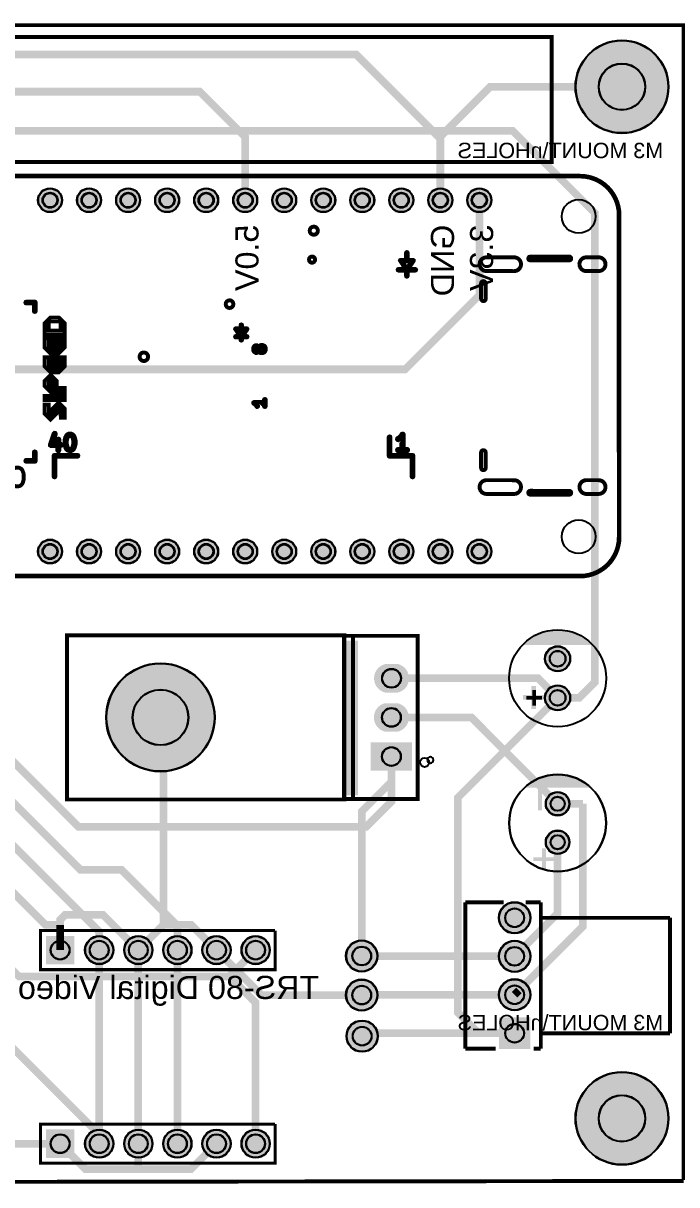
# Model space of a CAD drawing. Header units: millimetres. Extents: x -52 to 140, y -75 to 15.
# Drawn here: x 57.1 to 99.6, y -75.3 to 0.1 of the extents above; entities that cross this region are included whole.
import ezdxf

# ---------------------------------------------------------------- set-up
doc = ezdxf.new("R2010")
doc.units = ezdxf.units.MM
for name, color, linetype, true_color in [('BoardOutLine', 7, 'Continuous', 0xff00ff), ('BottomLayer', 7, 'Continuous', 0x0000ff), ('BottomSolderMaskLayer', 7, 'Continuous', 0xaa00ff), ('Document', 7, 'Continuous', 0xffffff), ('Multi-Layer', 7, 'Continuous', 0xc0c0c0), ('TopLayer', 7, 'Continuous', 0xff0000), ('TopSilkLayer', 7, 'Continuous', 0xffcc00), ('TopSolderMaskLayer', 7, 'Continuous', 0x800080)]:
    doc.layers.add(name, color=color, linetype=linetype, true_color=true_color)
doc.styles.get("Standard").update_dxf_attribs({"font": 'arial.ttf'})

msp = doc.modelspace()

# ---------------------------------------------------------------- hatches: boundary and pattern name
at = {"layer": 'BottomSolderMaskLayer'}
for points in [[(92.975, -4, 1), (99.025, -4, 1)], [(58.06, -11.367, 1), (59.635, -11.367, 1)], [(60.595, -11.367, 1), (62.17, -11.367, 1)], [(63.131, -11.367, 1), (64.705, -11.367, 1)], [(65.666, -11.367, 1), (67.241, -11.367, 1)], [(68.201, -11.367, 1), (69.776, -11.367, 1)], [(70.736, -11.367, 1), (72.311, -11.367, 1)], [(73.272, -11.367, 1), (74.846, -11.367, 1)], [(75.807, -11.367, 1), (77.382, -11.367, 1)], [(78.342, -11.367, 1), (79.917, -11.367, 1)], [(80.877, -11.367, 1), (82.452, -11.367, 1)], [(83.412, -11.367, 1), (84.987, -11.367, 1)], [(85.948, -11.367, 1), (87.522, -11.367, 1)], [(58.06, -34.183, 1), (59.635, -34.183, 1)], [(60.596, -34.183, 1), (62.17, -34.183, 1)], [(63.131, -34.183, 1), (64.706, -34.183, 1)], [(65.666, -34.183, 1), (67.241, -34.183, 1)], [(68.201, -34.183, 1), (69.776, -34.183, 1)], [(70.736, -34.183, 1), (72.311, -34.183, 1)], [(73.272, -34.183, 1), (74.846, -34.183, 1)], [(75.807, -34.183, 1), (77.382, -34.183, 1)], [(78.342, -34.183, 1), (79.917, -34.183, 1)], [(80.877, -34.183, 1), (82.452, -34.183, 1)], [(83.412, -34.183, 1), (84.987, -34.183, 1)], [(85.948, -34.183, 1), (87.522, -34.183, 1)], [(90.996, -41.148, 1), (92.647, -41.148, 1)], [(62.496, -44.958, 1), (69.546, -44.958, 1)], [(80.62, -43.343, -0.785398), (80.62, -41.493), (81.443, -41.493, -0.785398), (81.443, -43.343)], [(90.996, -43.688, 1), (92.647, -43.688, 1)], [(80.61, -45.884, -0.785398), (80.61, -44.033), (81.433, -44.033, -0.785398), (81.433, -45.884)], [(79.685, -48.416), (79.685, -46.581), (82.358, -46.581), (82.358, -48.416)], [(91.046, -50.566, 1), (92.596, -50.566, 1)], [(91.046, -53.066, 1), (92.596, -53.066, 1)], [(88.002, -57.972, 1), (90.053, -57.972, 1)], [(58.574, -59.146), (60.425, -59.146), (60.425, -60.997), (58.574, -60.997)], [(61.114, -60.071, 1), (62.965, -60.071, 1)], [(63.654, -60.071, 1), (65.505, -60.071, 1)], [(66.194, -60.071, 1), (68.045, -60.071, 1)], [(68.734, -60.071, 1), (70.585, -60.071, 1)], [(71.274, -60.071, 1), (73.125, -60.071, 1)], [(78.07, -60.452, 1), (80.121, -60.452, 1)], [(88.002, -60.472, 1), (90.053, -60.472, 1)], [(78.07, -62.992, 1), (80.121, -62.992, 1)], [(88.002, -62.972, 1), (90.053, -62.972, 1)], [(78.096, -65.659, 1), (80.147, -65.659, 1)], [(88.002, -66.498), (88.002, -64.447), (90.053, -64.447), (90.053, -66.498)], [(92.975, -71, 1), (99.025, -71, 1)], [(58.574, -71.719), (60.425, -71.719), (60.425, -73.57), (58.574, -73.57)], [(61.114, -72.644, 1), (62.965, -72.644, 1)], [(63.654, -72.644, 1), (65.505, -72.644, 1)], [(66.194, -72.644, 1), (68.045, -72.644, 1)], [(68.734, -72.644, 1), (70.585, -72.644, 1)], [(71.274, -72.644, 1), (73.125, -72.644, 1)]]:
    msp.add_hatch(color=256, dxfattribs=at).paths.add_polyline_path(points)
at = {"layer": 'Document'}
for points in [[(78.016, -50.018), (78.856, -50.018), (78.856, -39.968), (78.016, -39.968)], [(90.121, -44.418), (90.121, -42.918), (90.421, -42.918), (90.421, -44.418)], [(91.069, -43.799), (89.569, -43.799), (89.569, -43.499), (91.069, -43.499)], [(90.551, -50.991), (90.551, -49.594), (90.805, -49.594), (90.805, -50.991)], [(90.805, -54.864), (90.805, -53.467), (91.059, -53.467), (91.059, -54.864)], [(91.631, -54.293), (90.234, -54.293), (90.234, -54.039), (91.631, -54.039)]]:
    msp.add_hatch(color=256, dxfattribs=at).paths.add_polyline_path(points)
at = {"layer": 'Multi-Layer'}
for points in [[(58.086, -11.367, 1), (59.61, -11.367, 1)], [(60.621, -11.367, 1), (62.145, -11.367, 1)], [(63.156, -11.367, 1), (64.68, -11.367, 1)], [(65.691, -11.367, 1), (67.215, -11.367, 1)], [(68.227, -11.367, 1), (69.751, -11.367, 1)], [(70.762, -11.367, 1), (72.286, -11.367, 1)], [(73.297, -11.367, 1), (74.821, -11.367, 1)], [(75.832, -11.367, 1), (77.356, -11.367, 1)], [(78.367, -11.367, 1), (79.891, -11.367, 1)], [(80.902, -11.367, 1), (82.426, -11.367, 1)], [(83.438, -11.367, 1), (84.962, -11.367, 1)], [(85.973, -11.367, 1), (87.497, -11.367, 1)], [(58.086, -34.183, 1), (59.61, -34.183, 1)], [(60.621, -34.183, 1), (62.145, -34.183, 1)], [(63.156, -34.183, 1), (64.68, -34.183, 1)], [(65.691, -34.183, 1), (67.215, -34.183, 1)], [(68.227, -34.183, 1), (69.751, -34.183, 1)], [(70.762, -34.183, 1), (72.286, -34.183, 1)], [(73.297, -34.183, 1), (74.821, -34.183, 1)], [(75.832, -34.183, 1), (77.356, -34.183, 1)], [(78.368, -34.183, 1), (79.892, -34.183, 1)], [(80.903, -34.183, 1), (82.427, -34.183, 1)], [(83.438, -34.183, 1), (84.962, -34.183, 1)], [(85.973, -34.183, 1), (87.497, -34.183, 1)], [(91.021, -41.148, 1), (92.621, -41.148, 1)], [(80.631, -43.318, -0.785398), (80.631, -41.518), (81.431, -41.518, -0.785398), (81.431, -43.318)], [(91.021, -43.688, 1), (92.621, -43.688, 1)], [(80.621, -45.858, -0.785398), (80.621, -44.058), (81.421, -44.058, -0.785398), (81.421, -45.858)], [(79.721, -48.398), (79.721, -46.598), (82.321, -46.598), (82.321, -48.398)], [(91.071, -50.566, 1), (92.571, -50.566, 1)], [(91.071, -53.066, 1), (92.571, -53.066, 1)], [(88.027, -57.972, 1), (90.027, -57.972, 1)], [(58.6, -59.171), (60.4, -59.171), (60.4, -60.971), (58.6, -60.971)], [(61.14, -60.071, 1), (62.94, -60.071, 1)], [(63.68, -60.071, 1), (65.48, -60.071, 1)], [(66.22, -60.071, 1), (68.02, -60.071, 1)], [(68.76, -60.071, 1), (70.56, -60.071, 1)], [(71.3, -60.071, 1), (73.1, -60.071, 1)], [(88.027, -60.472, 1), (90.027, -60.472, 1)], [(88.027, -62.972, 1), (90.027, -62.972, 1)], [(88.027, -66.472), (88.027, -64.472), (90.027, -64.472), (90.027, -66.472)], [(58.6, -71.744), (60.4, -71.744), (60.4, -73.544), (58.6, -73.544)], [(61.14, -72.644, 1), (62.94, -72.644, 1)], [(63.68, -72.644, 1), (65.48, -72.644, 1)], [(66.22, -72.644, 1), (68.02, -72.644, 1)], [(68.76, -72.644, 1), (70.56, -72.644, 1)], [(71.3, -72.644, 1), (73.1, -72.644, 1)]]:
    msp.add_hatch(color=256, dxfattribs=at).paths.add_polyline_path(points)
at = {"layer": 'TopSilkLayer'}
for points in [[(89.535, -40.259), (89.589, -40.201), (89.644, -40.144), (89.701, -40.089), (89.759, -40.035), (89.819, -39.983), (89.88, -39.932), (89.942, -39.883), (90.005, -39.835), (90.07, -39.789), (90.136, -39.745), (90.203, -39.703), (90.271, -39.662), (90.34, -39.623), (90.41, -39.586), (90.48, -39.55), (90.552, -39.517), (90.625, -39.485), (90.698, -39.455), (90.773, -39.427), (90.847, -39.401), (90.923, -39.377), (90.999, -39.355), (91.076, -39.335), (91.153, -39.316), (91.23, -39.3), (91.308, -39.286), (91.387, -39.274), (91.465, -39.264), (91.544, -39.256), (91.623, -39.249), (91.702, -39.245), (91.782, -39.243), (91.861, -39.243), (91.94, -39.245), (92.019, -39.249), (92.098, -39.256), (92.177, -39.264), (92.256, -39.274), (92.334, -39.286), (92.412, -39.3), (92.49, -39.316), (92.567, -39.335), (92.643, -39.355), (92.719, -39.377), (92.795, -39.401), (92.87, -39.427), (92.944, -39.455), (93.017, -39.485), (93.09, -39.517), (93.162, -39.55), (93.233, -39.586), (93.303, -39.623), (93.372, -39.662), (93.44, -39.703), (93.507, -39.745), (93.572, -39.789), (93.637, -39.835), (93.7, -39.883), (93.763, -39.932), (93.823, -39.983), (93.883, -40.035), (93.941, -40.089), (93.998, -40.144), (94.053, -40.201), (94.107, -40.259)], [(94.107, -49.53), (89.651, -49.531), (89.652, -49.53), (89.711, -49.473), (89.772, -49.417), (89.834, -49.362), (89.897, -49.309), (89.962, -49.258), (90.028, -49.209), (90.095, -49.161), (90.164, -49.116), (90.234, -49.072), (90.305, -49.029), (90.377, -48.989), (90.45, -48.951), (90.524, -48.914), (90.598, -48.88), (90.674, -48.847), (90.751, -48.817), (90.828, -48.788), (90.906, -48.762), (90.985, -48.737), (91.064, -48.715), (91.144, -48.694), (91.225, -48.676), (91.306, -48.66), (91.387, -48.646), (91.469, -48.634), (91.55, -48.625), (91.633, -48.617), (91.715, -48.612), (91.797, -48.609), (91.88, -48.607), (91.88, -48.607), (91.962, -48.609), (92.045, -48.612), (92.127, -48.617), (92.209, -48.625), (92.291, -48.634), (92.373, -48.646), (92.454, -48.66), (92.535, -48.676), (92.615, -48.694), (92.695, -48.715), (92.774, -48.737), (92.853, -48.762), (92.931, -48.788), (93.009, -48.817), (93.085, -48.847), (93.161, -48.88), (93.236, -48.914), (93.31, -48.951), (93.383, -48.989), (93.455, -49.029), (93.526, -49.072), (93.595, -49.116), (93.664, -49.161), (93.731, -49.209), (93.797, -49.258), (93.862, -49.309), (93.926, -49.362), (93.988, -49.417), (94.048, -49.473), (94.107, -49.53)]]:
    msp.add_hatch(color=256, dxfattribs=at).paths.add_polyline_path(points)
at = {"layer": 'TopSolderMaskLayer'}
for points in [[(92.975, -4, 1), (99.025, -4, 1)], [(58.06, -11.367, 1), (59.635, -11.367, 1)], [(60.595, -11.367, 1), (62.17, -11.367, 1)], [(63.131, -11.367, 1), (64.705, -11.367, 1)], [(65.666, -11.367, 1), (67.241, -11.367, 1)], [(68.201, -11.367, 1), (69.776, -11.367, 1)], [(70.736, -11.367, 1), (72.311, -11.367, 1)], [(73.272, -11.367, 1), (74.846, -11.367, 1)], [(75.807, -11.367, 1), (77.382, -11.367, 1)], [(78.342, -11.367, 1), (79.917, -11.367, 1)], [(80.877, -11.367, 1), (82.452, -11.367, 1)], [(83.412, -11.367, 1), (84.987, -11.367, 1)], [(85.948, -11.367, 1), (87.522, -11.367, 1)], [(58.06, -34.183, 1), (59.635, -34.183, 1)], [(60.596, -34.183, 1), (62.17, -34.183, 1)], [(63.131, -34.183, 1), (64.706, -34.183, 1)], [(65.666, -34.183, 1), (67.241, -34.183, 1)], [(68.201, -34.183, 1), (69.776, -34.183, 1)], [(70.736, -34.183, 1), (72.311, -34.183, 1)], [(73.272, -34.183, 1), (74.846, -34.183, 1)], [(75.807, -34.183, 1), (77.382, -34.183, 1)], [(78.342, -34.183, 1), (79.917, -34.183, 1)], [(80.877, -34.183, 1), (82.452, -34.183, 1)], [(83.412, -34.183, 1), (84.987, -34.183, 1)], [(85.948, -34.183, 1), (87.522, -34.183, 1)], [(90.996, -41.148, 1), (92.647, -41.148, 1)], [(62.496, -44.958, 1), (69.546, -44.958, 1)], [(80.62, -43.343, -0.785398), (80.62, -41.493), (81.443, -41.493, -0.785398), (81.443, -43.343)], [(90.996, -43.688, 1), (92.647, -43.688, 1)], [(80.61, -45.884, -0.785398), (80.61, -44.033), (81.433, -44.033, -0.785398), (81.433, -45.884)], [(79.685, -48.416), (79.685, -46.581), (82.358, -46.581), (82.358, -48.416)], [(91.046, -50.566, 1), (92.596, -50.566, 1)], [(91.046, -53.066, 1), (92.596, -53.066, 1)], [(88.002, -57.972, 1), (90.053, -57.972, 1)], [(58.574, -59.146), (60.425, -59.146), (60.425, -60.997), (58.574, -60.997)], [(61.114, -60.071, 1), (62.965, -60.071, 1)], [(63.654, -60.071, 1), (65.505, -60.071, 1)], [(66.194, -60.071, 1), (68.045, -60.071, 1)], [(68.734, -60.071, 1), (70.585, -60.071, 1)], [(71.274, -60.071, 1), (73.125, -60.071, 1)], [(78.07, -60.452, 1), (80.121, -60.452, 1)], [(88.002, -60.472, 1), (90.053, -60.472, 1)], [(78.07, -62.992, 1), (80.121, -62.992, 1)], [(88.002, -62.972, 1), (90.053, -62.972, 1)], [(78.096, -65.659, 1), (80.147, -65.659, 1)], [(88.002, -66.498), (88.002, -64.447), (90.053, -64.447), (90.053, -66.498)], [(92.975, -71, 1), (99.025, -71, 1)], [(58.574, -71.719), (60.425, -71.719), (60.425, -73.57), (58.574, -73.57)], [(61.114, -72.644, 1), (62.965, -72.644, 1)], [(63.654, -72.644, 1), (65.505, -72.644, 1)], [(66.194, -72.644, 1), (68.045, -72.644, 1)], [(68.734, -72.644, 1), (70.585, -72.644, 1)], [(71.274, -72.644, 1), (73.125, -72.644, 1)]]:
    msp.add_hatch(color=256, dxfattribs=at).paths.add_polyline_path(points)

# ---------------------------------------------------------------- linework, layer by layer
at = {"layer": 'BoardOutLine', "const_width": 0.254}
for points in [[(100, -75.063), (10.033, -75.184), (10.033, -66.04), (10.033, -66.04), (10.033, -58.039), (1.524, -58.039), (0, -57.023), (0, -33.528), (0, -21.082), (10.033, -21.082), (10.033, -20.066), (0, -20.066), (0, -16.002), (0.762, -15.494), (1.524, -14.986), (3.683, -14.986), (10.033, -14.986), (10.033, -8.001), (10.033, -8.001), (10.033, 0)], [(10.033, 0), (100, 0), (100, -75)]]:
    msp.add_lwpolyline(points, dxfattribs=at)
at = {"layer": 'BottomLayer', "const_width": 0.5}
for points in [[(54.229, -6.858), (88.9, -6.858), (94.234, -12.192), (94.234, -42.672), (93.218, -43.688), (91.821, -43.688)], [(91.821, -43.688), (85.344, -50.165), (85.344, -64.135), (86.68, -65.471), (89.027, -65.471)], [(66.021, -44.958), (66.221, -45.158), (66.221, -58.43)], [(81.021, -47.498), (81.021, -49.139)], [(49.276, -49.149), (58.558, -58.431), (59.5, -58.431)], [(81.021, -49.139), (79.096, -51.064), (79.096, -60.452)], [(93.461, -50.566), (93.461, -58.539), (89.304, -62.695)], [(93.461, -50.566), (91.821, -50.566)], [(91.821, -53.066), (91.821, -57.678), (89.027, -60.472)], [(59.5, -59.251), (59.5, -58.103), (59.817, -57.785), (62.294, -57.785), (64.58, -60.071)], [(59.5, -59.251), (59.5, -58.431)], [(66.221, -58.43), (64.58, -60.071)], [(69.66, -60.071), (68.018, -58.43), (66.221, -58.43)], [(59.5, -60.071), (59.5, -59.251)], [(62.04, -60.071), (62.04, -72.644)], [(64.58, -72.644), (64.58, -60.071)], [(67.12, -60.071), (67.12, -72.644)], [(79.096, -62.992), (72.581, -62.992), (69.66, -60.071)], [(89.304, -62.695), (89.027, -62.972)]]:
    msp.add_lwpolyline(points, dxfattribs=at)
at = {"layer": 'BottomSolderMaskLayer'}
for centre, radius in [((96, -4), 3.025), ((96, -4), 1.513), ((58.848, -11.367), 0.787), ((58.848, -11.367), 0.472), ((61.383, -11.367), 0.787), ((61.383, -11.367), 0.472), ((63.918, -11.367), 0.787), ((63.918, -11.367), 0.472), ((66.453, -11.367), 0.787), ((66.453, -11.367), 0.472), ((68.989, -11.367), 0.787), ((68.988, -11.367), 0.472), ((71.524, -11.367), 0.787), ((71.524, -11.367), 0.472), ((74.059, -11.367), 0.787), ((74.059, -11.367), 0.472), ((76.594, -11.367), 0.787), ((76.594, -11.367), 0.472), ((79.129, -11.367), 0.787), ((79.129, -11.367), 0.472), ((81.664, -11.367), 0.787), ((81.665, -11.367), 0.472), ((84.2, -11.367), 0.787), ((84.2, -11.367), 0.472), ((86.735, -11.367), 0.787), ((86.735, -11.367), 0.472), ((58.848, -34.183), 0.787), ((58.848, -34.183), 0.472), ((61.383, -34.183), 0.787), ((61.383, -34.183), 0.472), ((63.918, -34.183), 0.787), ((63.918, -34.183), 0.472), ((66.453, -34.183), 0.787), ((66.453, -34.183), 0.472), ((68.989, -34.183), 0.787), ((68.989, -34.183), 0.472), ((71.524, -34.183), 0.787), ((71.524, -34.183), 0.472), ((74.059, -34.183), 0.787), ((74.059, -34.183), 0.472), ((76.594, -34.183), 0.787), ((76.594, -34.183), 0.472), ((79.13, -34.183), 0.787), ((79.129, -34.183), 0.472), ((81.665, -34.183), 0.787), ((81.665, -34.183), 0.472), ((84.2, -34.183), 0.787), ((84.2, -34.183), 0.472), ((86.735, -34.183), 0.787), ((86.735, -34.183), 0.472), ((91.821, -41.148), 0.825), ((91.821, -41.148), 0.516), ((66.021, -44.958), 3.525), ((81.031, -42.418), 0.617), ((91.821, -43.688), 0.825), ((66.021, -44.958), 1.813), ((91.821, -43.688), 0.516), ((81.021, -44.958), 0.617), ((81.021, -47.498), 0.617), ((91.821, -50.566), 0.775), ((91.821, -50.566), 0.465), ((91.821, -53.066), 0.775), ((91.821, -53.066), 0.465), ((89.027, -57.972), 1.025), ((89.027, -57.972), 0.615), ((59.5, -60.071), 0.617), ((62.04, -60.071), 0.925), ((62.04, -60.071), 0.617), ((64.58, -60.071), 0.925), ((64.58, -60.071), 0.617), ((67.12, -60.071), 0.925), ((67.12, -60.071), 0.617), ((69.66, -60.071), 0.925), ((69.66, -60.071), 0.617), ((72.2, -60.071), 0.925), ((72.2, -60.071), 0.617), ((79.096, -60.452), 1.025), ((89.027, -60.472), 1.025), ((79.096, -60.452), 0.615), ((89.027, -60.472), 0.615), ((79.096, -62.992), 1.025), ((79.096, -62.992), 0.615), ((89.027, -62.972), 1.025), ((89.027, -62.972), 0.615), ((79.121, -65.659), 1.025), ((89.027, -65.472), 0.615), ((79.121, -65.659), 0.615), ((96, -71), 3.025), ((96, -71), 1.513), ((59.5, -72.644), 0.617), ((62.04, -72.644), 0.925), ((62.04, -72.644), 0.617), ((64.58, -72.644), 0.925), ((64.58, -72.644), 0.617), ((67.12, -72.644), 0.925), ((67.12, -72.644), 0.617), ((69.66, -72.644), 0.925), ((69.66, -72.644), 0.617), ((72.2, -72.644), 0.925), ((72.2, -72.644), 0.617)]:
    msp.add_circle(centre, radius, dxfattribs=at)
at = {"layer": 'Document'}
msp.add_circle((83.18, -47.879), 0.3, dxfattribs=at)
at = {"layer": 'Multi-Layer'}
for centre, radius in [((96, -4), 3), ((96, -4), 1.5), ((58.848, -11.367), 0.762), ((58.848, -11.367), 0.457), ((61.383, -11.367), 0.762), ((61.383, -11.367), 0.457), ((63.918, -11.367), 0.762), ((63.918, -11.367), 0.457), ((66.453, -11.367), 0.762), ((66.453, -11.367), 0.457), ((68.989, -11.367), 0.762), ((68.988, -11.367), 0.457), ((71.524, -11.367), 0.762), ((71.524, -11.367), 0.457), ((74.059, -11.367), 0.762), ((74.059, -11.367), 0.457), ((76.594, -11.367), 0.762), ((76.594, -11.367), 0.457), ((79.129, -11.367), 0.762), ((79.129, -11.367), 0.457), ((81.664, -11.367), 0.762), ((81.665, -11.367), 0.457), ((84.2, -11.367), 0.762), ((84.2, -11.367), 0.457), ((86.735, -11.367), 0.762), ((86.735, -11.367), 0.457), ((58.848, -34.183), 0.762), ((58.848, -34.183), 0.457), ((61.383, -34.183), 0.762), ((61.383, -34.183), 0.457), ((63.918, -34.183), 0.762), ((63.918, -34.183), 0.457), ((66.453, -34.183), 0.762), ((66.453, -34.183), 0.457), ((68.989, -34.183), 0.762), ((68.989, -34.183), 0.457), ((71.524, -34.183), 0.762), ((71.524, -34.183), 0.457), ((74.059, -34.183), 0.762), ((74.059, -34.183), 0.457), ((76.594, -34.183), 0.762), ((76.594, -34.183), 0.457), ((79.13, -34.183), 0.762), ((79.129, -34.183), 0.457), ((81.665, -34.183), 0.762), ((81.665, -34.183), 0.457), ((84.2, -34.183), 0.762), ((84.2, -34.183), 0.457), ((86.735, -34.183), 0.762), ((86.735, -34.183), 0.457), ((91.821, -41.148), 0.8), ((91.821, -41.148), 0.5), ((66.021, -44.958), 3.5), ((81.031, -42.418), 0.6), ((91.821, -43.688), 0.8), ((66.021, -44.958), 1.8), ((91.821, -43.688), 0.5), ((81.021, -44.958), 0.6), ((81.021, -47.498), 0.6), ((91.821, -50.566), 0.75), ((91.821, -50.566), 0.45), ((91.821, -53.066), 0.75), ((91.821, -53.066), 0.45), ((89.027, -57.972), 1), ((89.027, -57.972), 0.6), ((59.5, -60.071), 0.6), ((62.04, -60.071), 0.9), ((62.04, -60.071), 0.6), ((64.58, -60.071), 0.9), ((64.58, -60.071), 0.6), ((67.12, -60.071), 0.9), ((67.12, -60.071), 0.6), ((69.66, -60.071), 0.9), ((69.66, -60.071), 0.6), ((72.2, -60.071), 0.9), ((72.2, -60.071), 0.6), ((79.096, -60.452), 1), ((89.027, -60.472), 1), ((79.096, -60.452), 0.6), ((89.027, -60.472), 0.6), ((79.096, -62.992), 1), ((79.096, -62.992), 0.6), ((89.027, -62.972), 1), ((89.027, -62.972), 0.6), ((79.121, -65.659), 1), ((89.027, -65.472), 0.6), ((79.121, -65.659), 0.6), ((96, -71), 3), ((96, -71), 1.5), ((59.5, -72.644), 0.6), ((62.04, -72.644), 0.9), ((62.04, -72.644), 0.6), ((64.58, -72.644), 0.9), ((64.58, -72.644), 0.6), ((67.12, -72.644), 0.9), ((67.12, -72.644), 0.6), ((69.66, -72.644), 0.9), ((69.66, -72.644), 0.6), ((72.2, -72.644), 0.9), ((72.2, -72.644), 0.6)]:
    msp.add_circle(centre, radius, dxfattribs=at)
at = {"layer": 'TopLayer', "const_width": 0.5}
for points in [[(48.768, -4.333), (51.196, -1.905), (78.74, -1.905), (84.201, -7.366), (84.201, -11.367)], [(84.201, -11.367), (84.201, -7.239), (87.44, -4.001), (95.999, -4.001)], [(71.524, -11.367), (71.524, -7.262), (68.58, -4.318), (54.229, -4.318)], [(27.559, -42.657), (21.819, -42.657), (15.225, -36.063), (15.225, -28.235), (21.107, -22.352), (81.915, -22.352), (86.736, -17.531), (86.736, -11.367)], [(16.518, -35.499), (20.135, -39.116), (51.689, -39.116), (54.356, -41.783), (54.356, -45.72), (60.706, -52.07), (79.375, -52.07), (81.021, -50.424), (81.021, -47.498)], [(39.116, -41.529), (39.116, -42.799), (40.513, -44.196), (50.165, -44.196), (60.833, -54.864), (63.5, -54.864), (67.12, -58.484), (67.12, -60.071)], [(91.821, -43.688), (90.551, -42.418), (81.031, -42.418)], [(91.821, -50.566), (86.213, -44.958), (81.021, -44.958)], [(46.736, -45.593), (48.768, -45.593), (62.04, -58.865), (62.04, -60.071)], [(44.196, -49.149), (56.826, -61.779), (70.492, -61.779)], [(70.492, -61.779), (72.2, -60.071)], [(89.027, -60.472), (79.116, -60.472), (79.096, -60.452)], [(24.257, -62.103), (52.106, -62.103), (62.04, -72.036), (62.04, -72.644)], [(70.492, -61.779), (72.2, -63.486), (72.2, -72.644)], [(89.027, -62.972), (79.116, -62.972), (79.096, -62.992)], [(89.027, -65.472), (79.308, -65.472), (79.121, -65.659)], [(59.5, -72.644), (16.644, -72.644), (15, -71)], [(64.58, -74.291), (61.147, -74.291), (59.5, -72.644)], [(64.58, -74.291), (68.013, -74.291), (69.66, -72.644)], [(64.58, -74.291), (64.58, -72.644)]]:
    msp.add_lwpolyline(points, dxfattribs=at)
at = {"layer": 'TopSilkLayer', "const_width": 0.254}
for points in [[(52.197, -0.762), (91.44, -0.762), (91.44, -8.89), (52.197, -8.89), (52.197, -0.762)], [(76.081, -13.102), (76.168, -13.16), (76.225, -13.246), (76.245, -13.348), (76.225, -13.45), (76.168, -13.537), (76.081, -13.594), (75.979, -13.614), (75.877, -13.594), (75.791, -13.537), (75.733, -13.45), (75.713, -13.348), (75.733, -13.246), (75.791, -13.16), (75.877, -13.102), (75.979, -13.082), (76.081, -13.102)], [(75.911, -15.03), (75.991, -15.069), (76.047, -15.138), (76.066, -15.225), (76.046, -15.312), (75.991, -15.381), (75.911, -15.42), (75.822, -15.419), (75.742, -15.381), (75.687, -15.311), (75.667, -15.224), (75.687, -15.138), (75.743, -15.068), (75.823, -15.03), (75.911, -15.03)], [(82.063, -14.753), (82.078, -14.788), (82.078, -15.237), (82.427, -15.237), (82.476, -15.277), (82.469, -15.315), (82.121, -15.836), (82.577, -15.836), (82.612, -15.851), (82.627, -15.886), (82.612, -15.921), (82.577, -15.936), (82.078, -15.936), (82.078, -16.285), (82.063, -16.321), (82.028, -16.335), (81.992, -16.321), (81.978, -16.285), (81.978, -15.936), (81.479, -15.936), (81.444, -15.921), (81.429, -15.886), (81.444, -15.851), (81.479, -15.836), (81.935, -15.836), (81.579, -15.287), (81.593, -15.252), (81.629, -15.237), (81.978, -15.237), (81.978, -14.788), (81.992, -14.753), (82.028, -14.738), (82.063, -14.753)], [(89.065, -15.081), (89.192, -15.121), (89.302, -15.197), (89.385, -15.302), (89.433, -15.426), (89.442, -15.56), (89.412, -15.69), (89.345, -15.805), (89.247, -15.896), (89.127, -15.953), (88.995, -15.973), (87.128, -15.968), (87.001, -15.928), (86.891, -15.852), (86.808, -15.747), (86.76, -15.622), (86.75, -15.489), (86.78, -15.359), (86.848, -15.243), (86.946, -15.153), (87.066, -15.095), (87.198, -15.075), (89.065, -15.081)], [(92.612, -15.033), (92.672, -15.072), (92.701, -15.137), (92.691, -15.208), (92.644, -15.262), (92.576, -15.282), (90.041, -15.282), (89.945, -15.238), (89.915, -15.173), (89.925, -15.102), (89.972, -15.048), (90.041, -15.028), (92.612, -15.033)], [(94.555, -15.081), (94.682, -15.121), (94.792, -15.197), (94.874, -15.302), (94.923, -15.426), (94.932, -15.56), (94.902, -15.69), (94.835, -15.805), (94.737, -15.896), (94.616, -15.953), (94.484, -15.973), (93.616, -15.968), (93.488, -15.928), (93.378, -15.852), (93.296, -15.747), (93.248, -15.622), (93.238, -15.489), (93.268, -15.359), (93.335, -15.243), (93.433, -15.153), (93.554, -15.095), (93.686, -15.075), (94.555, -15.081)], [(82.028, -15.796), (82.334, -15.337), (81.722, -15.337), (82.028, -15.796)], [(87.073, -16.642), (87.128, -16.697), (87.148, -16.772), (87.148, -17.77), (87.128, -17.845), (87.073, -17.9), (86.999, -17.92), (86.924, -17.9), (86.869, -17.845), (86.849, -17.77), (86.849, -16.772), (86.869, -16.697), (86.924, -16.642), (86.999, -16.622), (87.073, -16.642)], [(57.897, -17.973), (57.914, -18.015), (57.914, -18.564), (57.897, -18.606), (57.854, -18.624), (57.812, -18.606), (57.795, -18.564), (57.795, -18.075), (57.305, -18.075), (57.263, -18.057), (57.245, -18.015), (57.263, -17.973), (57.305, -17.955), (57.854, -17.955), (57.897, -17.973)], [(70.603, -17.887), (70.684, -17.941), (70.738, -18.022), (70.757, -18.117), (70.738, -18.213), (70.684, -18.294), (70.603, -18.348), (70.507, -18.367), (70.412, -18.348), (70.331, -18.294), (70.277, -18.213), (70.258, -18.117), (70.277, -18.022), (70.331, -17.941), (70.412, -17.887), (70.507, -17.868), (70.603, -17.887)], [(59.442, -19.009), (59.798, -19.367), (59.798, -19.763), (59.538, -19.769), (59.538, -19.246), (58.749, -19.246), (58.749, -19.763), (58.496, -19.769), (58.489, -19.367), (58.87, -18.986), (59.409, -18.986), (59.442, -19.009)], [(71.306, -19.451), (71.32, -19.486), (71.32, -19.686), (71.62, -19.686), (71.648, -19.695), (71.669, -19.727), (71.661, -19.764), (71.366, -20.185), (71.62, -20.185), (71.655, -20.199), (71.67, -20.235), (71.655, -20.27), (71.62, -20.285), (71.32, -20.285), (71.32, -20.435), (71.306, -20.47), (71.27, -20.484), (71.235, -20.47), (71.22, -20.435), (71.22, -20.285), (70.921, -20.285), (70.886, -20.27), (70.871, -20.235), (70.886, -20.199), (70.921, -20.185), (71.174, -20.185), (70.871, -19.736), (70.886, -19.701), (70.921, -19.686), (71.22, -19.686), (71.22, -19.486), (71.235, -19.451), (71.27, -19.436), (71.306, -19.451)], [(59.798, -20.091), (58.489, -20.091), (58.489, -19.831), (59.798, -19.831), (59.798, -20.091)], [(58.749, -21.06), (59.538, -21.06), (59.538, -20.345), (59.798, -20.345), (59.798, -20.927), (59.405, -21.32), (58.879, -21.32), (58.489, -20.93), (58.489, -20.345), (58.749, -20.345), (58.749, -21.06)], [(59.272, -20.998), (59.015, -20.998), (59.015, -20.345), (59.272, -20.345), (59.272, -20.998)], [(71.27, -20.148), (71.524, -19.786), (71.017, -19.786), (71.27, -20.148)], [(72.283, -20.78), (72.363, -20.814), (72.403, -20.849), (72.443, -20.814), (72.536, -20.774), (72.669, -20.774), (72.778, -20.825), (72.822, -20.874), (72.862, -20.967), (72.862, -21.1), (72.811, -21.209), (72.762, -21.254), (72.669, -21.293), (72.509, -21.287), (72.403, -21.218), (72.363, -21.254), (72.27, -21.293), (72.21, -21.287), (72.127, -21.242), (72.083, -21.194), (72.05, -21.127), (72.05, -20.941), (72.094, -20.858), (72.143, -20.814), (72.21, -20.781), (72.283, -20.78)], [(72.25, -20.894), (72.205, -20.917), (72.186, -20.936), (72.163, -20.981), (72.163, -21.086), (72.186, -21.131), (72.205, -21.151), (72.255, -21.173), (72.301, -21.151), (72.32, -21.131), (72.343, -21.086), (72.343, -20.981), (72.32, -20.936), (72.301, -20.917), (72.25, -20.894)], [(72.55, -20.894), (72.505, -20.917), (72.485, -20.936), (72.463, -20.981), (72.463, -21.086), (72.485, -21.131), (72.505, -21.151), (72.55, -21.173), (72.655, -21.173), (72.7, -21.151), (72.719, -21.131), (72.742, -21.086), (72.742, -20.981), (72.719, -20.936), (72.7, -20.917), (72.655, -20.894), (72.55, -20.894)], [(58.749, -22.288), (59.538, -22.288), (59.538, -21.576), (59.798, -21.576), (59.798, -22.158), (59.409, -22.548), (58.879, -22.548), (58.489, -22.158), (58.489, -21.576), (58.749, -21.576), (58.749, -22.288)], [(59.272, -22.226), (59.015, -22.226), (59.015, -21.576), (59.272, -21.576), (59.272, -22.226)], [(65.08, -21.291), (65.154, -21.353), (65.202, -21.437), (65.219, -21.533), (65.202, -21.628), (65.154, -21.712), (65.08, -21.774), (64.989, -21.808), (64.892, -21.808), (64.801, -21.774), (64.726, -21.712), (64.678, -21.628), (64.661, -21.533), (64.678, -21.437), (64.726, -21.353), (64.801, -21.291), (64.892, -21.258), (64.989, -21.258), (65.08, -21.291)], [(58.899, -22.734), (59.272, -23.108), (59.272, -23.501), (59.015, -23.501), (59.015, -22.978), (58.749, -22.978), (58.749, -23.563), (59.798, -23.563), (59.798, -23.823), (58.879, -23.823), (58.489, -23.433), (58.489, -23.108), (58.879, -22.718), (58.899, -22.734)], [(58.749, -24.337), (58.489, -24.337), (58.489, -24.077), (58.749, -24.077), (58.749, -24.337)], [(59.798, -24.337), (59.015, -24.337), (59.015, -24.077), (59.798, -24.077), (59.798, -24.337)], [(59.484, -24.593), (59.798, -24.909), (59.798, -25.488), (59.545, -25.488), (59.538, -24.777), (59.272, -24.777), (59.272, -25.225), (58.879, -25.618), (58.489, -25.225), (58.489, -24.643), (58.749, -24.643), (58.749, -25.358), (59.012, -25.358), (59.012, -24.913), (59.402, -24.519), (59.484, -24.593)], [(72.844, -24.295), (72.862, -24.337), (72.862, -24.737), (72.844, -24.779), (72.802, -24.797), (72.759, -24.779), (72.742, -24.737), (72.742, -24.597), (72.281, -24.597), (72.323, -24.643), (72.356, -24.71), (72.36, -24.756), (72.33, -24.79), (72.284, -24.794), (72.249, -24.764), (72.22, -24.706), (72.165, -24.65), (72.061, -24.58), (72.045, -24.549), (72.053, -24.504), (72.091, -24.478), (72.742, -24.477), (72.742, -24.337), (72.759, -24.295), (72.802, -24.278), (72.844, -24.295)], [(59.183, -26.482), (59.217, -26.521), (59.218, -26.572), (59.014, -27.186), (59.31, -27.186), (59.314, -26.903), (59.347, -26.864), (59.398, -26.855), (59.442, -26.88), (59.46, -26.928), (59.46, -27.186), (59.553, -27.191), (59.592, -27.224), (59.601, -27.274), (59.576, -27.318), (59.46, -27.336), (59.46, -27.594), (59.422, -27.659), (59.372, -27.667), (59.328, -27.642), (59.31, -27.594), (59.31, -27.336), (58.91, -27.336), (58.845, -27.299), (58.836, -27.248), (59.076, -26.525), (59.132, -26.475), (59.183, -26.482)], [(60.219, -26.525), (60.339, -26.59), (60.401, -26.656), (60.45, -26.752), (60.503, -26.958), (60.505, -27.214), (60.456, -27.422), (60.389, -27.55), (60.322, -27.612), (60.226, -27.661), (60.098, -27.669), (59.951, -27.6), (59.889, -27.533), (59.841, -27.437), (59.788, -27.232), (59.785, -26.976), (59.835, -26.768), (59.902, -26.639), (59.968, -26.578), (60.064, -26.529), (60.219, -26.525)], [(81.757, -26.523), (81.8, -26.542), (81.823, -26.587), (81.823, -27.519), (82.059, -27.523), (82.098, -27.556), (82.107, -27.607), (82.082, -27.651), (82.034, -27.669), (81.437, -27.664), (81.398, -27.631), (81.39, -27.581), (81.415, -27.536), (81.463, -27.519), (81.674, -27.519), (81.674, -26.824), (81.593, -26.899), (81.472, -26.955), (81.422, -26.943), (81.391, -26.902), (81.394, -26.851), (81.43, -26.814), (81.514, -26.772), (81.595, -26.691), (81.704, -26.535), (81.757, -26.523)], [(60.116, -26.671), (60.047, -26.705), (60.017, -26.735), (59.978, -26.812), (59.935, -26.985), (59.935, -27.204), (59.978, -27.378), (60.017, -27.454), (60.047, -27.485), (60.116, -27.519), (60.175, -27.519), (60.244, -27.485), (60.274, -27.454), (60.312, -27.378), (60.356, -27.204), (60.356, -26.985), (60.312, -26.812), (60.274, -26.735), (60.244, -26.705), (60.175, -26.671), (60.116, -26.671)], [(82.453, -27.967), (82.453, -29.305), (82.436, -29.347), (82.393, -29.365), (82.351, -29.347), (82.333, -29.305), (82.333, -28.027), (80.906, -28.027), (80.864, -28.01), (80.846, -27.967), (80.846, -26.77), (80.864, -26.727), (80.906, -26.71), (80.948, -26.727), (80.966, -26.77), (80.966, -27.908), (82.393, -27.908), (82.436, -27.925), (82.453, -27.967)], [(57.263, -28.338), (57.245, -28.295), (57.263, -28.253), (57.305, -28.236), (57.795, -28.236), (57.795, -27.747), (57.812, -27.704), (57.854, -27.687), (57.897, -27.704), (57.914, -27.747), (57.914, -28.295), (57.897, -28.338), (57.854, -28.355), (57.305, -28.355), (57.263, -28.338)], [(60.666, -27.925), (60.684, -27.967), (60.666, -28.01), (60.624, -28.027), (59.197, -28.027), (59.197, -29.305), (59.179, -29.347), (59.137, -29.365), (59.095, -29.347), (59.077, -29.305), (59.077, -27.967), (59.095, -27.925), (59.137, -27.908), (60.624, -27.908), (60.666, -27.925)], [(87.073, -27.622), (87.128, -27.676), (87.148, -27.751), (87.148, -28.749), (87.128, -28.824), (87.073, -28.879), (86.999, -28.899), (86.924, -28.879), (86.869, -28.824), (86.849, -28.749), (86.849, -27.751), (86.869, -27.676), (86.924, -27.622), (86.999, -27.602), (87.073, -27.622)], [(56.324, -29.076), (56.408, -28.884), (56.492, -28.798), (56.596, -28.746), (56.719, -28.729), (56.847, -28.746), (56.952, -28.798), (57.035, -28.884), (57.116, -29.076), (57.137, -29.2), (57.137, -29.486), (57.081, -29.715), (57.033, -29.802), (56.95, -29.888), (56.846, -29.94), (56.721, -29.957), (56.594, -29.94), (56.489, -29.888), (56.405, -29.802), (56.357, -29.715), (56.302, -29.486), (56.303, -29.2), (56.324, -29.076)], [(89.065, -29.553), (89.192, -29.593), (89.302, -29.669), (89.385, -29.774), (89.433, -29.899), (89.442, -30.032), (89.412, -30.162), (89.345, -30.278), (89.247, -30.368), (89.127, -30.426), (88.995, -30.446), (87.128, -30.44), (87.001, -30.4), (86.891, -30.324), (86.808, -30.219), (86.76, -30.095), (86.75, -29.962), (86.78, -29.832), (86.848, -29.716), (86.946, -29.625), (87.066, -29.568), (87.198, -29.548), (89.065, -29.553)], [(94.555, -29.553), (94.682, -29.593), (94.792, -29.669), (94.874, -29.774), (94.923, -29.899), (94.932, -30.032), (94.902, -30.162), (94.835, -30.278), (94.737, -30.368), (94.616, -30.426), (94.484, -30.446), (93.616, -30.44), (93.488, -30.4), (93.378, -30.324), (93.296, -30.219), (93.248, -30.095), (93.238, -29.962), (93.268, -29.832), (93.335, -29.716), (93.433, -29.625), (93.554, -29.568), (93.686, -29.548), (94.555, -29.553)], [(92.612, -30.245), (92.672, -30.283), (92.701, -30.348), (92.691, -30.419), (92.644, -30.473), (92.576, -30.493), (90.041, -30.493), (89.945, -30.449), (89.915, -30.384), (89.925, -30.313), (89.972, -30.259), (90.041, -30.239), (92.612, -30.245)], [(59.944, -39.624), (77.978, -39.624), (77.978, -50.292), (59.944, -50.292), (59.944, -39.624)], [(77.932, -50.259), (77.932, -39.657), (82.73, -39.657), (82.73, -50.259), (77.937, -50.259), (77.932, -50.259)]]:
    msp.add_lwpolyline(points, close=True, dxfattribs=at)
at = {"layer": 'TopSilkLayer'}
for points, const_width in [([(28.415, -35.758), (93.28, -35.756), (93.583, -35.742), (93.882, -35.687), (94.172, -35.597), (94.449, -35.472), (94.709, -35.315), (94.948, -35.127), (95.163, -34.913), (95.35, -34.674), (95.507, -34.414), (95.632, -34.137), (95.722, -33.847), (95.777, -33.548), (95.795, -33.255), (95.791, -12.341), (95.777, -12.037), (95.722, -11.739), (95.632, -11.449), (95.507, -11.172), (95.35, -10.912), (95.163, -10.673), (94.948, -10.458), (94.709, -10.271), (94.449, -10.114), (94.172, -9.989), (93.882, -9.899), (93.583, -9.844), (93.29, -9.826), (28.429, -9.826)], 0.254), ([(28.439, -9.78), (93.28, -9.78), (93.567, -9.797), (93.85, -9.845), (94.126, -9.924), (94.391, -10.034), (94.642, -10.173), (94.877, -10.339), (95.091, -10.53), (95.282, -10.744), (95.448, -10.979), (95.587, -11.23), (95.697, -11.495), (95.776, -11.771), (95.825, -12.054), (95.841, -12.341), (95.841, -33.245), (95.825, -33.532), (95.776, -33.815), (95.697, -34.091), (95.587, -34.356), (95.448, -34.607), (95.282, -34.841), (95.091, -35.056), (94.877, -35.247), (94.642, -35.413), (94.391, -35.552), (94.126, -35.662), (93.85, -35.741), (93.567, -35.789), (93.28, -35.805), (28.42, -35.804)], 0.254), ([(78.531, -39.658), (78.531, -50.258)], 0.254), ([(89.789, -43.688), (90.805, -43.688)], 0.254), ([(90.297, -44.196), (90.297, -43.18)], 0.254), ([(85.827, -56.972), (88.311, -56.972)], 0.254), ([(85.827, -66.472), (85.827, -56.972)], 0.254), ([(89.743, -56.972), (90.727, -56.972)], 0.254), ([(90.727, -66.472), (90.727, -56.972)], 0.254), ([(99.127, -57.972), (90.727, -57.972)], 0.254), ([(99.127, -65.472), (99.127, -57.972)], 0.254), ([(60.135, -58.801), (58.23, -58.801), (58.23, -61.341), (73.47, -61.341), (73.47, -58.801)], 0.203), ([(73.47, -58.801), (60.135, -58.801)], 0.203), ([(90.727, -65.472), (99.127, -65.472)], 0.254), ([(87.796, -66.472), (85.827, -66.472)], 0.254), ([(90.727, -66.472), (90.258, -66.472)], 0.254), ([(60.135, -71.374), (58.23, -71.374), (58.23, -73.914), (73.47, -73.914), (73.47, -71.374)], 0.203), ([(73.47, -71.374), (60.135, -71.374)], 0.203)]:
    msp.add_lwpolyline(points, dxfattribs=dict(at, const_width=const_width))
for centre, radius in [((58.848, -11.367), 0.499), ((61.383, -11.367), 0.499), ((63.918, -11.367), 0.499), ((66.453, -11.367), 0.499), ((68.989, -11.367), 0.499), ((71.524, -11.367), 0.499), ((74.059, -11.367), 0.499), ((76.594, -11.367), 0.499), ((79.129, -11.367), 0.499), ((81.664, -11.367), 0.499), ((84.2, -11.367), 0.499), ((86.735, -11.367), 0.499), ((93.187, -12.42), 1.098), ((93.187, -33.221), 1.098), ((58.848, -34.183), 0.499), ((61.383, -34.183), 0.499), ((63.918, -34.183), 0.499), ((66.453, -34.183), 0.499), ((68.989, -34.183), 0.499), ((71.524, -34.183), 0.499), ((74.059, -34.183), 0.499), ((76.594, -34.183), 0.499), ((79.13, -34.183), 0.499), ((81.665, -34.183), 0.499), ((84.2, -34.183), 0.499), ((86.735, -34.183), 0.499), ((91.821, -42.418), 3.15), ((91.821, -51.816), 3.15)]:
    msp.add_circle(centre, radius, dxfattribs=at)
for centre, radius, start, end in [((83.556, -47.727), 0.2, 180.36383, 179.63617), ((91.821, -51.816), 3.15, 90, 270), ((91.821, -51.816), 3.15, 270, 90)]:
    msp.add_arc(centre, radius, start, end, dxfattribs=at)
at = {"layer": 'TopSolderMaskLayer'}
for centre, radius in [((96, -4), 3.025), ((96, -4), 1.513), ((58.848, -11.367), 0.787), ((58.848, -11.367), 0.472), ((61.383, -11.367), 0.787), ((61.383, -11.367), 0.472), ((63.918, -11.367), 0.787), ((63.918, -11.367), 0.472), ((66.453, -11.367), 0.787), ((66.453, -11.367), 0.472), ((68.989, -11.367), 0.787), ((68.988, -11.367), 0.472), ((71.524, -11.367), 0.787), ((71.524, -11.367), 0.472), ((74.059, -11.367), 0.787), ((74.059, -11.367), 0.472), ((76.594, -11.367), 0.787), ((76.594, -11.367), 0.472), ((79.129, -11.367), 0.787), ((79.129, -11.367), 0.472), ((81.664, -11.367), 0.787), ((81.665, -11.367), 0.472), ((84.2, -11.367), 0.787), ((84.2, -11.367), 0.472), ((86.735, -11.367), 0.787), ((86.735, -11.367), 0.472), ((58.848, -34.183), 0.787), ((58.848, -34.183), 0.472), ((61.383, -34.183), 0.787), ((61.383, -34.183), 0.472), ((63.918, -34.183), 0.787), ((63.918, -34.183), 0.472), ((66.453, -34.183), 0.787), ((66.453, -34.183), 0.472), ((68.989, -34.183), 0.787), ((68.989, -34.183), 0.472), ((71.524, -34.183), 0.787), ((71.524, -34.183), 0.472), ((74.059, -34.183), 0.787), ((74.059, -34.183), 0.472), ((76.594, -34.183), 0.787), ((76.594, -34.183), 0.472), ((79.13, -34.183), 0.787), ((79.129, -34.183), 0.472), ((81.665, -34.183), 0.787), ((81.665, -34.183), 0.472), ((84.2, -34.183), 0.787), ((84.2, -34.183), 0.472), ((86.735, -34.183), 0.787), ((86.735, -34.183), 0.472), ((91.821, -41.148), 0.825), ((91.821, -41.148), 0.516), ((66.021, -44.958), 3.525), ((81.031, -42.418), 0.617), ((91.821, -43.688), 0.825), ((66.021, -44.958), 1.813), ((91.821, -43.688), 0.516), ((81.021, -44.958), 0.617), ((81.021, -47.498), 0.617), ((91.821, -50.566), 0.775), ((91.821, -50.566), 0.465), ((91.821, -53.066), 0.775), ((91.821, -53.066), 0.465), ((89.027, -57.972), 1.025), ((89.027, -57.972), 0.615), ((59.5, -60.071), 0.617), ((62.04, -60.071), 0.925), ((62.04, -60.071), 0.617), ((64.58, -60.071), 0.925), ((64.58, -60.071), 0.617), ((67.12, -60.071), 0.925), ((67.12, -60.071), 0.617), ((69.66, -60.071), 0.925), ((69.66, -60.071), 0.617), ((72.2, -60.071), 0.925), ((72.2, -60.071), 0.617), ((79.096, -60.452), 1.025), ((89.027, -60.472), 1.025), ((79.096, -60.452), 0.615), ((89.027, -60.472), 0.615), ((79.096, -62.992), 1.025), ((79.096, -62.992), 0.615), ((89.027, -62.972), 1.025), ((89.027, -62.972), 0.615), ((79.121, -65.659), 1.025), ((89.027, -65.472), 0.615), ((79.121, -65.659), 0.615), ((96, -71), 3.025), ((96, -71), 1.513), ((59.5, -72.644), 0.617), ((62.04, -72.644), 0.925), ((62.04, -72.644), 0.617), ((64.58, -72.644), 0.925), ((64.58, -72.644), 0.617), ((67.12, -72.644), 0.925), ((67.12, -72.644), 0.617), ((69.66, -72.644), 0.925), ((69.66, -72.644), 0.617), ((72.2, -72.644), 0.925), ((72.2, -72.644), 0.617)]:
    msp.add_circle(centre, radius, dxfattribs=at)

# ---------------------------------------------------------------- texts
at = {"layer": 'BottomSilkLayer', "text_generation_flag": 2}
for s, height, p in [('M3 MOUNT\\nHOLES', 1, (98.679, -8.636)), ('TRS-80 Digital Video Display Output Adapter\\nThrough Hole Remix by Jay Crutti 2024 \\nOriginal by Matt Boytim 2022\\nwww.jaycrutti.com', 1.5, (76.327, -63.246)), ('M3 MOUNT\\nHOLES', 1, (98.679, -65.278))]:
    msp.add_text(s, height=height, dxfattribs=at).set_placement(p)
for s, p in [('5.0V', (72.39, -12.954)), ('GND', (85.09, -12.954)), ('3.3V', (87.63, -12.954))]:
    msp.add_text(s, height=1.5, rotation=90, dxfattribs=at).set_placement(p)

doc.saveas('drawing.dxf')
